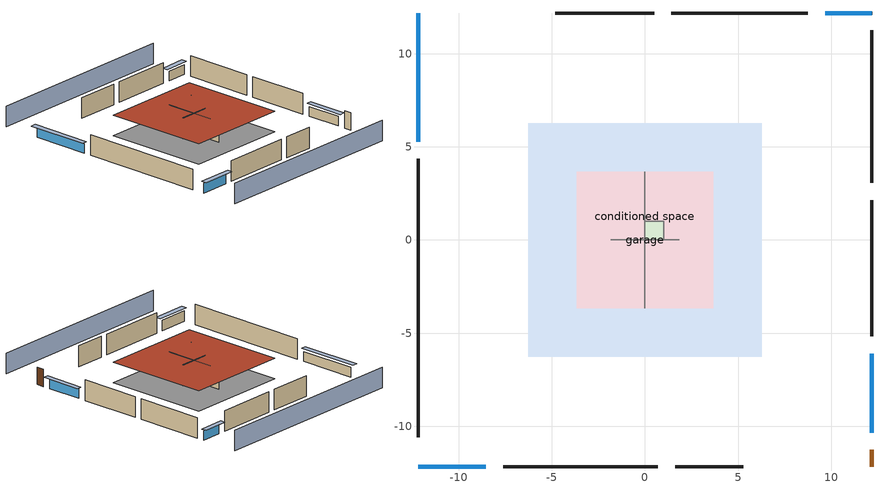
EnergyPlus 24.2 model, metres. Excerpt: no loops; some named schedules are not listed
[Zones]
central ac and furnace airloop ret air zone
 floor adiabatic (AdiabaticConst): 0,0 0,1 1,1 1,0 z0
 wall adiabatic (AdiabaticConst): 0,1 0,0 1,0 1,1 0,1 z0:1
 ceiling adiabatic (AdiabaticConst): 1,0 1,1 0,1 0,0 z1
conditioned space
 floor foundation (Slab2 construction): -6.28,-6.28 -6.28,6.28 6.28,6.28 6.28,-6.28 z0
 wall outside (AdiabaticWallConstruction 1): 12.19,-12.19 12.19,-11.27 z0:2.03
 wall outside (AdiabaticWallConstruction): -12.19,12.19 -12.19,5.28 z0:1.16; 12.19,12.19 9.66,12.19 / 12.19,-10.34 12.19,-6.1 z0:1.13; -12.19,-12.19 -8.54,-12.19 z0:1.22
 wall outside (Wall3 construction): -12.19,4.35 -12.19,-10.59 z0:2.44
 wall outside (Wall4 construction): 0.49,12.19 -4.81,12.19 z0:2.44
 wall outside (Wall7 construction): 12.19,3.07 12.19,11.26 z0:2.44
 wall outside (Wall8 construction): -7.61,-12.19 0.69,-12.19 z0:2.44
 wall to garage (Wall5 construction): 0,-3.66 0,3.66 z0:2.44
 wall to garage (Wall6 construction): 1.83,0 -1.83,0 z0:2.44
 window (WindowConstruction): -12.19,12.19 -12.19,5.28 z0:1.16
 window (WindowConstruction 1): 12.19,12.19 9.67,12.19 z0:1.13
 window (WindowConstruction 2): 12.19,-10.34 12.19,-6.1 z0:1.13
 window (WindowConstruction 3): -12.19,-12.19 -8.54,-12.19 z0:1.22
 door (Door): 12.19,-12.19 12.19,-11.27 z0:2.03
 roof outside (Roof2 construction): -6.28,6.28 -6.28,-6.28 6.28,-6.28 6.28,6.28 z2.44
garage
 floor foundation (Slab1 construction): -3.66,-3.66 -3.66,3.66 3.66,3.66 3.66,-3.66 z0
 wall outside (Wall1 construction): 8.74,12.19 1.42,12.19 z0:2.44
 wall outside (Wall2 construction): 12.19,-5.17 12.19,2.14 z0:2.44
 wall outside (Wall9 construction): 1.62,-12.19 5.27,-12.19 z0:2.44
 roof outside (Roof1 construction): -3.66,3.66 -3.66,-3.66 3.66,-3.66 3.66,3.66 z2.44
shading: 12.19,16.76 -12.19,16.76 / -12.19,-16.76 12.19,-16.76 z0:2.44; -12.19,4.97 -12.19,12.49 -12.8,12.49 -12.8,4.97 z1.46; 9.36,12.19 12.49,12.19 12.49,12.8 9.36,12.8 z1.43; 12.19,-5.8 12.19,-10.65 12.8,-10.65 12.8,-5.8 z1.43; -8.24,-12.19 -12.49,-12.19 -12.49,-12.8 -8.24,-12.8 z1.52
[Building]
Building 1: Terrain=Suburbs
[Site:Location]
Portland Intl Arpt_OR: Latitude {deg}=45.59; Longitude {deg}=-122.6; Time Zone {hr}=-8; Elevation {m}=33; Keep Site Location Information=Yes
[Site:GroundTemperature:Shallow]
10.2558, 8.96328, 8.85977, 9.47314, 11.9355, 14.3863, 16.5111, 17.8571, 17.9714, 16.8767, 14.8061, 12.4304
[Site:WaterMainsTemperature]
Calculation Method=Schedule; Temperature Schedule=mains temperature schedule
[Material] Roughness=Rough; Thermal Absorptance=0.9
Name | Thickness {m} | Conductivity {W/m-K} | Density {kg/m3} | Specific Heat {J/kg-K} | Solar Absorptance | Visible Absorptance
asphalt or fiberglass shingles | 0.00635 | 0.162714 | 1121.4 | 1465.45 | 0.85 | 0.85
concrete 4.0 in. | 0.1016 | 1.803125 | 2242.8 | 837.4 | 0.7 | 0.7
door material | 0.04445 | 0.0612267 | 512.64 | 1214.23 | 0.7 | 0.7
floor covering | 0.0127 | 0.0450781 | 54.468 | 1339.84 | 0.9 | 0.9
furniture material conditioned space 1; furniture material garage 1 | 0.1524 | 0.115458 | 640.8 | 1214.23 | 0.6 | 0.6
gypsum board | 0.0127 | 0.160291 | 801 | 837.4 | 0.6 | 0.6
osb sheathing 0.5 in. | 0.0127 | 0.115458 | 512.64 | 1214.23 | 0.6 | 0.6
osb sheathing 0.5 in. 1; osb sheathing 0.5 in. 2; osb sheathing 0.5 in. 3 | 0.0127 | 0.115458 | 512.64 | 1214.23 | 0.7 | 0.7
osb sheathing 0.75 in. | 0.01905 | 0.115458 | 512.64 | 1214.23 | 0.7 | 0.7
roof rigid ins | 0.00254769 | 0.029427 | 32.04 | 1214.23 | 0.7 | 0.7
roof rigid ins 1 | 0.103632 | 0.029427 | 32.04 | 1214.23 | 0.7 | 0.7
roof stud and cavity | 0.2032 | 0.161866 | 78.34581 | 1123.46 | 0.7 | 0.7
wall rigid ins | 0.512978 | 0.029427 | 32.04 | 1214.23 | 0.7 | 0.7
wall stud and cavity | 0.1397 | 0.727959 | 139.0536 | 1170.24 | 0.6 | 0.6
wall stud and cavity 1 | 0.1397 | 0.550994 | 139.0536 | 1170.24 | 0.7 | 0.7
wall stud and cavity 2 | 0.1397 | 0.335416 | 139.0536 | 1170.24 | 0.7 | 0.7
wall stud and cavity 3 | 0.0889 | 0.380278 | 52.3479 | 1209.89 | 0.7 | 0.7
wall stud and cavity 4 | 0.0889 | 0.391764 | 83.0341 | 1211.67 | 0.7 | 0.7
wood siding | 0.0254 | 0.102417 | 544.68 | 1172.36 | 0.85 | 0.85
wood siding 1; wood siding 2 | 0.0254 | 0.102417 | 544.68 | 1172.36 | 0.7 | 0.7
[Material:NoMass]
Adiabatic: Roughness=Rough; Thermal Resistance {m2-K/W}=176.1; Thermal Absorptance=0.9; Solar Absorptance=0.7; Visible Absorptance=0.7
[WindowMaterial:SimpleGlazingSystem]
WindowMaterial: U-Factor {W/m2-K}=6.58648; Solar Heat Gain Coefficient=0.76
[Construction]
AdiabaticConst: Adiabatic
AdiabaticWallConstruction: wood siding 1, wall rigid ins, wall stud and cavity 3, gypsum board
AdiabaticWallConstruction 1: wood siding 2, wall rigid ins, wall stud and cavity 3, gypsum board
Door: door material
furniture construction conditioned space 1: furniture material conditioned space 1
furniture construction garage 1: furniture material garage 1
PartitionWallConstruction: gypsum board, wall stud and cavity 4, gypsum board
Roof1 construction: asphalt or fiberglass shingles, roof rigid ins, osb sheathing 0.5 in.
Roof2 construction: asphalt or fiberglass shingles, roof rigid ins 1, osb sheathing 0.75 in., roof stud and cavity, gypsum board
Slab1 construction: concrete 4.0 in.
Slab2 construction: concrete 4.0 in., floor covering
Wall1 construction; Wall2 construction: wood siding, osb sheathing 0.5 in. 1, wall stud and cavity
Wall3 construction; Wall4 construction: wood siding, osb sheathing 0.5 in. 1, wall stud and cavity 1, gypsum board
Wall5 construction: osb sheathing 0.5 in. 2, wall stud and cavity 2, gypsum board
Wall6 construction: osb sheathing 0.5 in. 3, wall stud and cavity 2, gypsum board
Wall7 construction; Wall8 construction: wood siding, osb sheathing 0.5 in. 3, wall stud and cavity 1, gypsum board
Wall9 construction: wood siding, osb sheathing 0.5 in. 3, wall stud and cavity
WindowConstruction; WindowConstruction 1; WindowConstruction 2; WindowConstruction 3: WindowMaterial
[Zone] Multiplier=1
Name | Volume {m3} | Part of Total Floor Area
central ac and furnace airloop ret air zone | 1 | No
conditioned space | 384.656 | Yes
garage | 130.484 | Yes
[Space]
Name | Zone | Space Type | Volume {m3}
central ac and furnace airloop ret air space | central ac and furnace airloop ret air zone | Plenum Space Type
conditioned space 1 | conditioned space |  | 384.656
garage 1 | garage |  | 130.484
[SpaceList]
Plenum Space Type: central ac and furnace airloop ret air space
[OtherEquipment] Design Level Calculation Method=EquipmentLevel
Name | Fuel Type | Zone or ZoneList or Space or SpaceList | Schedule | Design Level {W} | Fraction Latent | Fraction Radiant | Fraction Lost
central ac and furnace airloop_0 RetCondToRP; central ac and furnace airloop_0 RetSensLkToRP | None | central ac and furnace airloop ret air space | Always On Discrete | 0 | 0 | 0 | 0
central ac and furnace airloop_0 RetLatLkToRP | None | central ac and furnace airloop ret air space | Always On Discrete | 0 | 1 | 0 | 0
central ac and furnace airloop_0 SupCondToLv; central ac and furnace airloop_0 SupSensLkToCond; mech vent house fan sensible load; water heater sens | None | conditioned space 1 | Always On Discrete | 0 | 0 | 0 | 0
central ac and furnace airloop_0 SupLatLkToCond; mech vent house fan latent load; water heater lat | None | conditioned space 1 | Always On Discrete | 0 | 1 | 0 | 0
clothes dryer 1 | Electricity | conditioned space 1 | clothes_dryer | 0 | 0.015 | 0.081 | 0.85
cooking range 1 | Electricity | conditioned space 1 | cooking_range | 0 | 0.08 | 0.432 | 0.2
general water use latent | None | conditioned space 1 | general water use schedule | 81.0615 | 1 | 0 | 0
general water use sensible | None | conditioned space 1 | general water use schedule | -79.8895 | 0 | 0.6 | 0
water heater energy adjustment1 | Electricity | conditioned space 1 | Always On Discrete | 0.01 | 0 | 0 | 1
central ac and furnace airloop_0 RetCondToDZ; central ac and furnace airloop_0 SupCondToDZ; central ac and furnace airloop_0 SupSensLkToDZ | None | garage 1 | Always On Discrete | 0 | 0 | 0 | 0
central ac and furnace airloop_0 SupLatLkToDZ | None | garage 1 | Always On Discrete | 0 | 1 | 0 | 0
[SurfaceProperty:ExposedFoundationPerimeter] Exposed Perimeter Calculation Method=TotalExposedPerimeter
Name | Total Exposed Perimeter {m}
Slab2 | 45.72
Slab1 | 18.288
[SurfaceProperty:IncidentSolarMultiplier] Incident Solar Multiplier=1; Incident Solar Multiplier Schedule=trans schedule winter=0.85 summer=0.7
Window1; Window2; Window3; Window4
[InternalMass]
Name | Construction | Zone or ZoneList | Space or SpaceList | Surface Area {m2}
furniture mass conditioned space 1 | furniture construction conditioned space 1 | conditioned space | conditioned space 1 | 63.09974
partition wall mass | PartitionWallConstruction | conditioned space | conditioned space 1 | 157.749
furniture mass garage 1 | furniture construction garage 1 | garage | garage 1 | 5.35122
[Lights] Design Level Calculation Method=LightingLevel; Return Air Fraction=0; Fraction Radiant=0.6; Fraction Visible=0.2; Fraction Replaceable=1
Name | Zone or ZoneList or Space or SpaceList | Schedule | Lighting Level {W}
interior lighting | conditioned space 1 | lighting_interior | 239.159
garage lighting | garage 1 | lighting_garage | 8.38438
[People]
occupants: Zone or ZoneList or Space or SpaceList=conditioned space 1; Number of People Schedule=occupants; Number of People Calculation Method=People; Number of People=4; Fraction Radiant=0.314171; Sensible Heat Fraction=0.56303; Activity Level Schedule=occupants activity schedule; Carbon Dioxide Generation Rate {m3/s-W}=0; Enable ASHRAE 55 Comfort Warnings=No; Mean Radiant Temperature Calculation Type=EnclosureAveraged
[ElectricEquipment] Zone or ZoneList or Space or SpaceList=conditioned space 1; Design Level Calculation Method=EquipmentLevel
Name | Schedule | Design Level {W} | Fraction Latent | Fraction Radiant | Fraction Lost
ceiling fan | ceiling_fan | 18.5019 | 0 | 0.558 | 0
clothes dryer | clothes_dryer | 2787.12 | 0.015 | 0.081 | 0.85
clothes washer | clothes_washer | 134.527 | 0.03 | 0.162 | 0.7
cooking range | cooking_range | 1301.41 | 0.08 | 0.432 | 0.2
fridge | fridge schedule | 46.9578 | 0 | 0.6 | 0
mech vent bath fan 0 | mech vent bath fan 0 schedule | 30 | 0 | 0 | 1
mech vent house fan | mech vent house fan schedule | 0 | 0 | 0 | 1
mech vent house fan cfis | mech vent house fan cfis schedule | 0 | 0 | 0 | 0
mech vent range fan 0 | mech vent range fan 0 schedule | 30 | 0 | 0 | 1
misc plug loads | plug_loads_other | 202.542 | 0.021 | 0.558 | 0.049
misc tv | plug_loads_tv | 283.404 | 0 | 0.6 | 0
whole house fan | Always On Discrete | 0 | 0 | 0 | 1
[ZoneInfiltration:DesignFlowRate] Schedule=Always On Discrete; Design Flow Rate Calculation Method=Flow/Zone; Design Flow Rate {m3/s}=0
Name | Zone or ZoneList or Space or SpaceList
infil flow; natural vent flow; whole house fan flow | conditioned space 1
garage 1 duct leakage imbalance infil flow | garage 1
[ZoneMixing] Schedule=Always On Continuous; Design Flow Rate Calculation Method=Flow/Zone; Design Flow Rate {m3/s}=0
Name | Zone or Space | Source Zone or Space
central ac and furnace airloop_0 ZoneMixDZToCond mix | conditioned space | garage
central ac and furnace airloop_0 ZoneMixCondToDZ mix | garage | conditioned space
[ZoneInfiltration:EffectiveLeakageArea]
infil garage 1: Zone or Space=garage 1; Schedule=Always On Discrete; Effective Air Leakage Area {cm2}=679.592; Stack Coefficient=0.000129147; Wind Coefficient=4.38083e-05
[AvailabilityManager:Scheduled]
central ac and furnace airloop Availability Manager: Schedule=Always On Discrete
[AirLoopHVAC:ReturnPlenum]
Air Loop HVAC Return Plenum 1: Zone=central ac and furnace airloop ret air zone
[Foundation:Kiva] Wall Height Above Grade {m}=0.1016; Wall Depth Below Slab {m}=0.2032
Name | Initial Indoor Air Temperature {C}
Foundation Kiva 1 | 13.4258
Foundation Kiva 2 | 18.3333
[Foundation:Kiva:Settings]
Soil Conductivity {W/m-K}=1.3848; Soil Density {kg/m3}=1842.3; Soil Specific Heat {J/kg-K}=418.7; Ground Solar Absorptivity=0.9; Ground Thermal Absorptivity=0.9; Ground Surface Roughness {m}=0.03; Far-Field Width {m}=40; Deep-Ground Boundary Condition=ZeroFlux; Deep-Ground Depth {m}=40; Minimum Cell Dimension {m}=0.2; Maximum Cell Growth Coefficient=3; Simulation Timestep=Timestep
[Exterior:Lights]
exterior lighting: Schedule=exterior lighting schedule; Design Level {W}=7.09205
[EnergyManagementSystem:GlobalVariable]
central_ac_and_furnace_airloop_0_DuctImbalLkExhFanEquivCond
central_ac_and_furnace_airloop_0_DuctImbalLkExhFanEquivDZ
central_ac_and_furnace_airloop_0_DuctImbalLkSupFanEquivCond
central_ac_and_furnace_airloop_0_DuctImbalLkSupFanEquivDZ
central_ac_and_furnace_airloop_0_DZ_T
central_ac_and_furnace_airloop_0_DZ_W
central_ac_and_furnace_airloop_0_RetCondToDZ
central_ac_and_furnace_airloop_0_RetCondToRP
central_ac_and_furnace_airloop_0_RetLatLkToRP
central_ac_and_furnace_airloop_0_RetSensLkToRP
central_ac_and_furnace_airloop_0_SupCondToDZ
central_ac_and_furnace_airloop_0_SupCondToLv
central_ac_and_furnace_airloop_0_SupLatLkToCond
central_ac_and_furnace_airloop_0_SupLatLkToDZ
central_ac_and_furnace_airloop_0_SupSensLkToCond
central_ac_and_furnace_airloop_0_SupSensLkToDZ
central_ac_and_furnace_airloop_0_ZoneMixCondToDZ
central_ac_and_furnace_airloop_0_ZoneMixDZToCond
central_ac_and_furnace_airloop_AH_MFR
central_ac_and_furnace_airloop_AH_Tout
central_ac_and_furnace_airloop_AH_VFR
central_ac_and_furnace_airloop_AH_Wout
central_ac_and_furnace_airloop_Fan_RTF
central_ac_and_furnace_airloop_RA_T
central_ac_and_furnace_airloop_Ra_W
infil_program_Qfan
infil_program_Qinf
natural_vent_program_Qnv
natural_vent_program_Qwhf
[EnergyManagementSystem:Sensor]
Name | Output:Variable or Output:Meter Index Key | Output:Variable or Output:Meter
airflow_gain | infil flow | Infiltration Sensible Heat Gain Energy
airflow_gain_1 | natural vent flow | Infiltration Sensible Heat Gain Energy
airflow_gain_2 | whole house fan flow | Infiltration Sensible Heat Gain Energy
airflow_loss | infil flow | Infiltration Sensible Heat Loss Energy
airflow_loss_1 | natural vent flow | Infiltration Sensible Heat Loss Energy
airflow_loss_2 | whole house fan flow | Infiltration Sensible Heat Loss Energy
central_ac_and_furnace_airloop_0_DZ_T_s | garage | Zone Air Temperature
central_ac_and_furnace_airloop_0_DZ_W_s | garage | Zone Mean Air Humidity Ratio
central_ac_and_furnace_airloop_AH_MFR_s | Node 7 | System Node Mass Flow Rate
central_ac_and_furnace_airloop_AH_Tout_s | Node 7 | System Node Temperature
central_ac_and_furnace_airloop_AH_VFR_s | Node 7 | System Node Current Density Volume Flow Rate
central_ac_and_furnace_airloop_AH_Wout_s | Node 7 | System Node Humidity Ratio
central_ac_and_furnace_airloop_RA_T_s | Node 10 | System Node Temperature
central_ac_and_furnace_airloop_Ra_W_s | Node 10 | System Node Humidity Ratio
clg_load_cond |  | Cooling:EnergyTransfer:Zone:CONDITIONED SPACE
clg_load_duct |  | Cooling:EnergyTransfer:Zone:CENTRAL AC AND FURNACE AIRLOOP RET AIR ZONE
clg_sp_s; clg_sp_s_1 | cooling setpoint | Schedule Value
clothes_dryer_exhaust_0_sch_s | clothes_dryer | Schedule Value
cool_season | cooling season schedule | Schedule Value
ducts_conv | central ac and furnace airloop_0 RetCondToRP | Other Equipment Convective Heating Energy
ducts_conv_1 | central ac and furnace airloop_0 RetLatLkToRP | Other Equipment Convective Heating Energy
ducts_conv_2 | central ac and furnace airloop_0 RetSensLkToRP | Other Equipment Convective Heating Energy
ducts_conv_3 | central ac and furnace airloop_0 SupCondToLv | Other Equipment Convective Heating Energy
ducts_conv_4 | central ac and furnace airloop_0 SupLatLkToCond | Other Equipment Convective Heating Energy
ducts_conv_5 | central ac and furnace airloop_0 SupSensLkToCond | Other Equipment Convective Heating Energy
ducts_rad | central ac and furnace airloop_0 RetCondToRP | Other Equipment Radiant Heating Energy
ducts_rad_1 | central ac and furnace airloop_0 RetLatLkToRP | Other Equipment Radiant Heating Energy
ducts_rad_2 | central ac and furnace airloop_0 RetSensLkToRP | Other Equipment Radiant Heating Energy
ducts_rad_3 | central ac and furnace airloop_0 SupCondToLv | Other Equipment Radiant Heating Energy
ducts_rad_4 | central ac and furnace airloop_0 SupLatLkToCond | Other Equipment Radiant Heating Energy
ducts_rad_5 | central ac and furnace airloop_0 SupSensLkToCond | Other Equipment Radiant Heating Energy
htg_load_cond |  | Heating:EnergyTransfer:Zone:CONDITIONED SPACE
htg_load_duct |  | Heating:EnergyTransfer:Zone:CENTRAL AC AND FURNACE AIRLOOP RET AIR ZONE
htg_sp_s; htg_sp_s_1 | heating setpoint | Schedule Value
ig_ee_conv | ceiling fan | Electric Equipment Convective Heating Energy
ig_ee_conv_1 | clothes dryer | Electric Equipment Convective Heating Energy
ig_ee_conv_3 | cooking range | Electric Equipment Convective Heating Energy
ig_ee_conv_4 | fridge | Electric Equipment Convective Heating Energy
ig_ee_conv_5 | misc plug loads | Electric Equipment Convective Heating Energy
ig_ee_conv_6 | misc tv | Electric Equipment Convective Heating Energy
ig_ee_conv_7 | whole house fan | Electric Equipment Convective Heating Energy
ig_ee_rad | ceiling fan | Electric Equipment Radiant Heating Energy
ig_ee_rad_1 | clothes dryer | Electric Equipment Radiant Heating Energy
ig_ee_rad_3 | cooking range | Electric Equipment Radiant Heating Energy
ig_ee_rad_4 | fridge | Electric Equipment Radiant Heating Energy
ig_ee_rad_5 | misc plug loads | Electric Equipment Radiant Heating Energy
ig_ee_rad_6 | misc tv | Electric Equipment Radiant Heating Energy
ig_ee_rad_7 | whole house fan | Electric Equipment Radiant Heating Energy
ig_lgt_conv | interior lighting | Lights Convective Heating Energy
ig_lgt_rad | interior lighting | Lights Radiant Heating Energy
ig_lgt_vis | interior lighting | Lights Visible Radiation Heating Energy
ig_oe_conv | clothes dryer 1 | Other Equipment Convective Heating Energy
ig_oe_conv_1 | cooking range 1 | Other Equipment Convective Heating Energy
ig_oe_conv_2 | general water use latent | Other Equipment Convective Heating Energy
ig_oe_conv_3 | general water use sensible | Other Equipment Convective Heating Energy
ig_oe_conv_4 | water heater energy adjustment1 | Other Equipment Convective Heating Energy
ig_oe_conv_5 | water heater lat | Other Equipment Convective Heating Energy
ig_oe_conv_6 | water heater sens | Other Equipment Convective Heating Energy
ig_oe_rad | clothes dryer 1 | Other Equipment Radiant Heating Energy
ig_oe_rad_1 | cooking range 1 | Other Equipment Radiant Heating Energy
ig_oe_rad_2 | general water use latent | Other Equipment Radiant Heating Energy
ig_oe_rad_3 | general water use sensible | Other Equipment Radiant Heating Energy
ig_oe_rad_4 | water heater energy adjustment1 | Other Equipment Radiant Heating Energy
ig_oe_rad_5 | water heater lat | Other Equipment Radiant Heating Energy
ig_oe_rad_6 | water heater sens | Other Equipment Radiant Heating Energy
ig_ppl_conv | occupants | People Convective Heating Energy
ig_ppl_rad | occupants | People Radiant Heating Energy
im_conv | furniture mass conditioned space 1 | Surface Inside Face Convection Heat Gain Energy
im_conv_1 | partition wall mass | Surface Inside Face Convection Heat Gain Energy
im_ig | furniture mass conditioned space 1 | Surface Inside Face Internal Gains Radiation Heat Gain Energy
im_ig_1 | partition wall mass | Surface Inside Face Internal Gains Radiation Heat Gain Energy
im_lgt | furniture mass conditioned space 1 | Surface Inside Face Lights Radiation Heat Gain Energy
im_lgt_1 | partition wall mass | Surface Inside Face Lights Radiation Heat Gain Energy
im_sol | furniture mass conditioned space 1 | Surface Inside Face Solar Radiation Heat Gain Energy
im_sol_1 | partition wall mass | Surface Inside Face Solar Radiation Heat Gain Energy
im_surf | furniture mass conditioned space 1 | Surface Inside Face Net Surface Thermal Radiation Heat Gain Energy
im_surf_1 | partition wall mass | Surface Inside Face Net Surface Thermal Radiation Heat Gain Energy
mech_vent_bath_fan_0_sch_s | mech vent bath fan 0 schedule | Schedule Value
mech_vent_range_fan_0_sch_s | mech vent range fan 0 schedule | Schedule Value
mv_conv | mech vent bath fan 0 | Electric Equipment Convective Heating Energy
mv_conv_1 | mech vent house fan | Electric Equipment Convective Heating Energy
mv_conv_2 | mech vent house fan cfis | Electric Equipment Convective Heating Energy
mv_conv_3 | mech vent range fan 0 | Electric Equipment Convective Heating Energy
mv_conv_4 | mech vent house fan latent load | Other Equipment Convective Heating Energy
mv_conv_5 | mech vent house fan sensible load | Other Equipment Convective Heating Energy
mv_rad | mech vent bath fan 0 | Electric Equipment Radiant Heating Energy
mv_rad_1 | mech vent house fan | Electric Equipment Radiant Heating Energy
mv_rad_2 | mech vent house fan cfis | Electric Equipment Radiant Heating Energy
mv_rad_3 | mech vent range fan 0 | Electric Equipment Radiant Heating Energy
mv_rad_4 | mech vent house fan latent load | Other Equipment Radiant Heating Energy
mv_rad_5 | mech vent house fan sensible load | Other Equipment Radiant Heating Energy
natural_vent_s | natural vent schedule | Schedule Value
out_pb_s |  | Site Outdoor Air Barometric Pressure
out_wt_s |  | Site Outdoor Air Humidity Ratio
site_vw_s |  | Site Wind Speed
ss_back_out | Window1 | Surface Window Shortwave from Zone Back Out Window Heat Transfer Rate
ss_back_out_1 | Window2 | Surface Window Shortwave from Zone Back Out Window Heat Transfer Rate
ss_back_out_2 | Window3 | Surface Window Shortwave from Zone Back Out Window Heat Transfer Rate
ss_back_out_3 | Window4 | Surface Window Shortwave from Zone Back Out Window Heat Transfer Rate
ss_conv | Door1 | Surface Inside Face Convection Heat Gain Energy
ss_conv_1 | Window1 | Surface Inside Face Convection Heat Gain Energy
ss_conv_2 | Window2 | Surface Inside Face Convection Heat Gain Energy
ss_conv_3 | Window3 | Surface Inside Face Convection Heat Gain Energy
ss_conv_4 | Window4 | Surface Inside Face Convection Heat Gain Energy
ss_ig | Door1 | Surface Inside Face Internal Gains Radiation Heat Gain Energy
ss_ig_1 | Window1 | Surface Inside Face Internal Gains Radiation Heat Gain Energy
ss_ig_2 | Window2 | Surface Inside Face Internal Gains Radiation Heat Gain Energy
ss_ig_3 | Window3 | Surface Inside Face Internal Gains Radiation Heat Gain Energy
ss_ig_4 | Window4 | Surface Inside Face Internal Gains Radiation Heat Gain Energy
ss_lgt | Door1 | Surface Inside Face Lights Radiation Heat Gain Energy
ss_sol | Door1 | Surface Inside Face Solar Radiation Heat Gain Energy
ss_surf | Door1 | Surface Inside Face Net Surface Thermal Radiation Heat Gain Energy
ss_surf_1 | Window1 | Surface Inside Face Net Surface Thermal Radiation Heat Gain Energy
ss_surf_2 | Window2 | Surface Inside Face Net Surface Thermal Radiation Heat Gain Energy
ss_surf_3 | Window3 | Surface Inside Face Net Surface Thermal Radiation Heat Gain Energy
ss_surf_4 | Window4 | Surface Inside Face Net Surface Thermal Radiation Heat Gain Energy
ss_trans_in | Window1 | Surface Window Transmitted Solar Radiation Rate
ss_trans_in_1 | Window2 | Surface Window Transmitted Solar Radiation Rate
ss_trans_in_2 | Window3 | Surface Window Transmitted Solar Radiation Rate
ss_trans_in_3 | Window4 | Surface Window Transmitted Solar Radiation Rate
ss_trans_out | Window1 | Surface Inside Face Initial Transmitted Diffuse Transmitted Out Window Solar Radiation Rate
ss_trans_out_1 | Window2 | Surface Inside Face Initial Transmitted Diffuse Transmitted Out Window Solar Radiation Rate
ss_trans_out_2 | Window3 | Surface Inside Face Initial Transmitted Diffuse Transmitted Out Window Solar Radiation Rate
ss_trans_out_3 | Window4 | Surface Inside Face Initial Transmitted Diffuse Transmitted Out Window Solar Radiation Rate
s_conv | Roof2 | Surface Inside Face Convection Heat Gain Energy
s_conv_1 | Slab2 | Surface Inside Face Convection Heat Gain Energy
s_conv_2 | Wall3 | Surface Inside Face Convection Heat Gain Energy
s_conv_3 | Wall4 | Surface Inside Face Convection Heat Gain Energy
s_conv_4 | Wall5 | Surface Inside Face Convection Heat Gain Energy
s_conv_5 | Wall6 | Surface Inside Face Convection Heat Gain Energy
s_conv_6 | Wall7 | Surface Inside Face Convection Heat Gain Energy
s_conv_7 | Wall8 | Surface Inside Face Convection Heat Gain Energy
s_ig | Roof2 | Surface Inside Face Internal Gains Radiation Heat Gain Energy
s_ig_1 | Slab2 | Surface Inside Face Internal Gains Radiation Heat Gain Energy
s_ig_2 | Wall3 | Surface Inside Face Internal Gains Radiation Heat Gain Energy
s_ig_3 | Wall4 | Surface Inside Face Internal Gains Radiation Heat Gain Energy
s_ig_4 | Wall5 | Surface Inside Face Internal Gains Radiation Heat Gain Energy
s_ig_5 | Wall6 | Surface Inside Face Internal Gains Radiation Heat Gain Energy
s_ig_6 | Wall7 | Surface Inside Face Internal Gains Radiation Heat Gain Energy
s_ig_7 | Wall8 | Surface Inside Face Internal Gains Radiation Heat Gain Energy
s_lgt | Roof2 | Surface Inside Face Lights Radiation Heat Gain Energy
s_lgt_1 | Slab2 | Surface Inside Face Lights Radiation Heat Gain Energy
s_lgt_2 | Wall3 | Surface Inside Face Lights Radiation Heat Gain Energy
s_lgt_3 | Wall4 | Surface Inside Face Lights Radiation Heat Gain Energy
s_lgt_4 | Wall5 | Surface Inside Face Lights Radiation Heat Gain Energy
s_lgt_5 | Wall6 | Surface Inside Face Lights Radiation Heat Gain Energy
s_lgt_6 | Wall7 | Surface Inside Face Lights Radiation Heat Gain Energy
